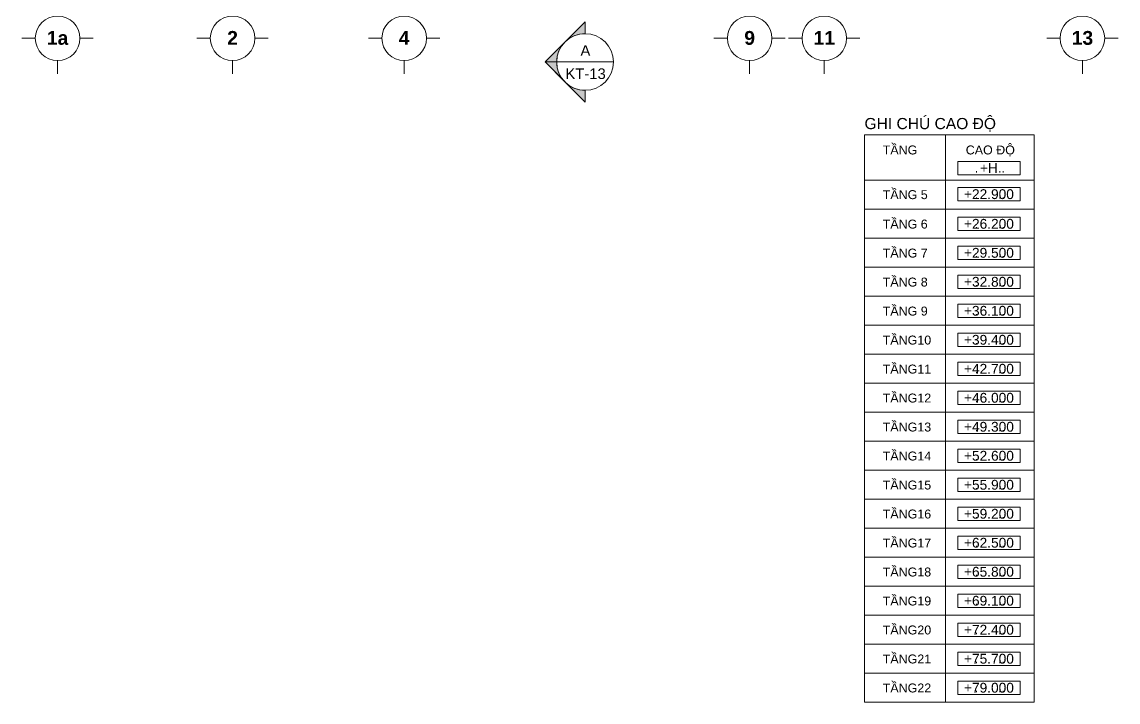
# Model space of a CAD drawing. Header units: millimetres. Extents: x -20144 to 122974, y -38328 to 48263.
# Drawn here: x -7949 to 41231, y -38328 to -7834 of the extents above; entities that cross this region are included whole.
import ezdxf
from ezdxf.enums import TextEntityAlignment as Align

# ---------------------------------------------------------------- set-up
doc = ezdxf.new("R2010")
doc.units = ezdxf.units.MM
for name, color, linetype, lineweight in [('CHU', 181, 'Continuous', 5), ('G-ANNO-SYMB', 111, 'Continuous', 5), ('KH', 6, 'Continuous', 5), ('KI-HIEU-1', 151, 'Continuous', 9)]:
    doc.layers.add(name, color=color, linetype=linetype, lineweight=lineweight)
doc.styles.add('Arial', font='arial_0.ttf', dxfattribs={"height": 200})
doc.styles.add('Arial_2', font='arial_0.ttf', dxfattribs={"height": 700})
doc.styles.add('Arial_B', font='arialbd_0.ttf', dxfattribs={"height": 619.047619})

# ---------------------------------------------------------------- blocks, each defined once
blk = doc.blocks.new('Grid - FamilyAL-KH TRUC-550400-MẶT BẰNG HẦM 2')
at = {"layer": 'KH'}
for p, q in [((0, 7), (0, 4)), ((-8, -1), (-5, -1)), ((8, -1), (5, -1)), ((0, -9), (0, -6))]:
    blk.add_line(p, q, dxfattribs=at)
blk.add_circle((0, -1), 5, dxfattribs=at)
blk = doc.blocks.new('Section - Section Head - Filled-317961-MẶT BẰNG TẦNG 1')
at = {"layer": 'G-ANNO-SYMB'}
h = blk.add_hatch(color=256, dxfattribs=at)
edge = h.paths.add_edge_path(flags=0)
edge.add_line((-10.84, 4.49), (-6.35, 8.98))
edge.add_line((-6.35, 8.98), (-6.35, 6.35))
edge.add_arc((-6.35, 0), 6.35, 90, 135)
h = blk.add_hatch(color=256, dxfattribs=at)
edge = h.paths.add_edge_path(flags=0)
edge.add_arc((-6.35, 0), 6.35, 45, 90)
edge.add_line((-6.35, 6.35), (-6.35, 8.98))
edge.add_line((-6.35, 8.98), (-1.86, 4.49))
h = blk.add_hatch(color=256, dxfattribs=at)
edge = h.paths.add_edge_path(flags=0)
edge.add_arc((-6.35, 0), 6.36, 137.9216, 180)
edge.add_line((-12.71, 0), (-15.33, 0))
edge.add_line((-15.33, 0), (-11.07, 4.26))
h = blk.add_hatch(color=256, dxfattribs=at)
edge = h.paths.add_edge_path(flags=0)
edge.add_line((-1.63, 4.26), (2.63, 0))
edge.add_line((2.63, 0), (0.01, 0))
edge.add_arc((-6.35, 0), 6.36, 0, 42.0784)
for p, q in [((-6.35, 8.98), (-15.33, 0)), ((-6.35, 8.98), (-10.84, 4.49)), ((-6.35, 8.98), (2.63, 0)), ((-6.35, 6.35), (-6.35, 8.98)), ((-1.86, 4.49), (-6.35, 8.98)), ((-6.35, 8.98), (-6.35, 6.35)), ((-11.07, 4.26), (-15.33, 0)), ((2.63, 0), (-1.63, 4.26)), ((-15.33, 0), (-12.71, 0)), ((0.01, 0), (2.63, 0)), ((-12.7, 0), (-15.33, 0)), ((0, 0), (2.63, 0))]:
    blk.add_line(p, q, dxfattribs=at)
for radius, start, end in [(6.35, 360, 180), (6.35, 90, 135), (6.35, 45, 90), (6.36, 137.9216, 180), (6.36, 0, 42.0784), (6.35, 180, 360)]:
    blk.add_arc((-6.35, 0), radius, start, end, dxfattribs=at)
blk = doc.blocks.new('*U635')
at = {"color": 7, "ltscale": 30, "true_color": 0xffffff, "insert": (520, 350), "char_height": 200, "attachment_point": 5, "bg_fill": 3, "box_fill_scale": 1.25, "bg_fill_color": 256, "bg_fill_true_color": 13158600, "bg_fill_transparency": 0}
blk.add_mtext('\\A1;.      ..', dxfattribs=at)
blk.add_lwpolyline([(-200, 200), (1200, 200), (1200, 500), (-200, 500)], close=True)
at = {"color": 7, "style": 'Arial'}
blk.add_attdef('±0.000', text='', height=220, dxfattribs=at).set_placement((500, 350), align=Align.MIDDLE)

msp = doc.modelspace()

# ---------------------------------------------------------------- linework, layer by layer
at = {"layer": 'CHU', "color": 7}
msp.add_lwpolyline([(29855, -12899), (37468.2, -12899), (37468.2, -38327.8), (29855, -38327.8)], close=True, dxfattribs=at)
for points in [[(33484.3, -12899), (33484.3, -38327.8)], [(29855, -14927.8), (37468.2, -14927.8)], [(29855, -16227.8), (37468.2, -16227.8)], [(29855, -17527.8), (37468.2, -17527.8)], [(29855, -18827.8), (37468.2, -18827.8)], [(29855, -20127.8), (37468.2, -20127.8)], [(29855, -21427.8), (37468.2, -21427.8)], [(29855, -22727.8), (37468.2, -22727.8)], [(29855, -24027.8), (37468.2, -24027.8)], [(29855, -25327.8), (37468.2, -25327.8)], [(29855, -26627.8), (37468.2, -26627.8)], [(29855, -27927.8), (37468.2, -27927.8)], [(29855, -29227.8), (37468.2, -29227.8)], [(29855, -30527.8), (37468.2, -30527.8)], [(29855, -31827.8), (37468.2, -31827.8)], [(29855, -33127.8), (37468.2, -33127.8)], [(29855, -34427.8), (37468.2, -34427.8)], [(29855, -35727.8), (37468.2, -35727.8)], [(29855, -37027.8), (37468.2, -37027.8)], [(29855, -38327.8), (37468.2, -38327.8)]]:
    msp.add_lwpolyline(points, dxfattribs=at)
at = {"layer": 'G-ANNO-SYMB'}
msp.add_line((16045.5, -9629.6), (18585.5, -9629.6), dxfattribs=at)

# ---------------------------------------------------------------- block references
at = {"lineweight": 5, "xscale": 199.9999999999999, "yscale": 199.9999999999999, "zscale": 199.9999999999999, "rotation": 180}
for p in [(-6349.5, -8767.6), (1500.5, -8767.6), (9200.5, -8767.6), (24700.5, -8767.6), (28050.5, -8767.6), (39630.5, -8767.6)]:
    msp.add_blockref('Grid - FamilyAL-KH TRUC-550400-MẶT BẰNG HẦM 2', p, dxfattribs=at)
at = {"layer": 'G-ANNO-SYMB', "xscale": 199.9999999999999, "yscale": 199.9999999999999, "zscale": 199.9999999999999, "rotation": 90}
msp.add_blockref('Section - Section Head - Filled-317961-MẶT BẰNG TẦNG 1', (17315.5, -8359.6), dxfattribs=at)

# ---------------------------------------------------------------- texts
at = {"layer": 'CHU', "color": 7, "width": 6627.62, "attachment_point": 1, "line_spacing_factor": 0.936439, "style": 'Arial_2'}
for s, insert, char_height in [('\\pt3175,6350,9525,12700,15875,19050,22225,25400,28575,31750,34925,38100,41275,44450,47625,50800,53975,57150,60325,63500,66675,69850,73025,76200,79375,82550,85725,88900,92075,95250,98425,1.01600E+005;GHI CHÚ CAO ĐỘ', (29855, -12139.9), 500), ('\\pt2540,5080,7620,10160,12700,15240,17780,20320,22860,25400,27940,30480,33020,35560,38100,40640,43180,45720,48260,50800,53340,55880,58420,60960,63500,66040,68580,71120,73660,76200,78740,81280;TẦNG', (30671.3, -13374), 400), ('\\pt2540,5080,7620,10160,12700,15240,17780,20320,22860,25400,27940,30480,33020,35560,38100,40640,43180,45720,48260,50800,53340,55880,58420,60960,63500,66040,68580,71120,73660,76200,78740,81280;CAO ĐỘ', (34396.8, -13374), 400), ('\\pt2540,5080,7620,10160,12700,15240,17780,20320,22860,25400,27940,30480,33020,35560,38100,40640,43180,45720,48260,50800,53340,55880,58420,60960,63500,66040,68580,71120,73660,76200,78740,81280;TẦNG 5', (30671.3, -15377), 400), ('\\pt2540,5080,7620,10160,12700,15240,17780,20320,22860,25400,27940,30480,33020,35560,38100,40640,43180,45720,48260,50800,53340,55880,58420,60960,63500,66040,68580,71120,73660,76200,78740,81280;TẦNG 6', (30671.3, -16696.4), 400), ('\\pt2540,5080,7620,10160,12700,15240,17780,20320,22860,25400,27940,30480,33020,35560,38100,40640,43180,45720,48260,50800,53340,55880,58420,60960,63500,66040,68580,71120,73660,76200,78740,81280;TẦNG 7', (30671.3, -17996.4), 400), ('\\pt2540,5080,7620,10160,12700,15240,17780,20320,22860,25400,27940,30480,33020,35560,38100,40640,43180,45720,48260,50800,53340,55880,58420,60960,63500,66040,68580,71120,73660,76200,78740,81280;TẦNG 8', (30671.3, -19296.4), 400), ('\\pt2540,5080,7620,10160,12700,15240,17780,20320,22860,25400,27940,30480,33020,35560,38100,40640,43180,45720,48260,50800,53340,55880,58420,60960,63500,66040,68580,71120,73660,76200,78740,81280;TẦNG 9', (30671.3, -20596.4), 400), ('\\pt2540,5080,7620,10160,12700,15240,17780,20320,22860,25400,27940,30480,33020,35560,38100,40640,43180,45720,48260,50800,53340,55880,58420,60960,63500,66040,68580,71120,73660,76200,78740,81280;TẦNG10', (30671.3, -21896.4), 400), ('\\pt2540,5080,7620,10160,12700,15240,17780,20320,22860,25400,27940,30480,33020,35560,38100,40640,43180,45720,48260,50800,53340,55880,58420,60960,63500,66040,68580,71120,73660,76200,78740,81280;TẦNG11', (30671.3, -23196.4), 400), ('\\pt2540,5080,7620,10160,12700,15240,17780,20320,22860,25400,27940,30480,33020,35560,38100,40640,43180,45720,48260,50800,53340,55880,58420,60960,63500,66040,68580,71120,73660,76200,78740,81280;TẦNG12', (30671.3, -24496.4), 400), ('\\pt2540,5080,7620,10160,12700,15240,17780,20320,22860,25400,27940,30480,33020,35560,38100,40640,43180,45720,48260,50800,53340,55880,58420,60960,63500,66040,68580,71120,73660,76200,78740,81280;TẦNG13', (30671.3, -25796.4), 400), ('\\pt2540,5080,7620,10160,12700,15240,17780,20320,22860,25400,27940,30480,33020,35560,38100,40640,43180,45720,48260,50800,53340,55880,58420,60960,63500,66040,68580,71120,73660,76200,78740,81280;TẦNG14', (30671.3, -27096.4), 400), ('\\pt2540,5080,7620,10160,12700,15240,17780,20320,22860,25400,27940,30480,33020,35560,38100,40640,43180,45720,48260,50800,53340,55880,58420,60960,63500,66040,68580,71120,73660,76200,78740,81280;TẦNG15', (30671.3, -28396.4), 400), ('\\pt2540,5080,7620,10160,12700,15240,17780,20320,22860,25400,27940,30480,33020,35560,38100,40640,43180,45720,48260,50800,53340,55880,58420,60960,63500,66040,68580,71120,73660,76200,78740,81280;TẦNG16', (30671.3, -29696.4), 400), ('\\pt2540,5080,7620,10160,12700,15240,17780,20320,22860,25400,27940,30480,33020,35560,38100,40640,43180,45720,48260,50800,53340,55880,58420,60960,63500,66040,68580,71120,73660,76200,78740,81280;TẦNG17', (30671.3, -30996.4), 400), ('\\pt2540,5080,7620,10160,12700,15240,17780,20320,22860,25400,27940,30480,33020,35560,38100,40640,43180,45720,48260,50800,53340,55880,58420,60960,63500,66040,68580,71120,73660,76200,78740,81280;TẦNG18', (30671.3, -32296.4), 400), ('\\pt2540,5080,7620,10160,12700,15240,17780,20320,22860,25400,27940,30480,33020,35560,38100,40640,43180,45720,48260,50800,53340,55880,58420,60960,63500,66040,68580,71120,73660,76200,78740,81280;TẦNG19', (30671.3, -33596.4), 400), ('\\pt2540,5080,7620,10160,12700,15240,17780,20320,22860,25400,27940,30480,33020,35560,38100,40640,43180,45720,48260,50800,53340,55880,58420,60960,63500,66040,68580,71120,73660,76200,78740,81280;TẦNG20', (30671.3, -34896.4), 400), ('\\pt2540,5080,7620,10160,12700,15240,17780,20320,22860,25400,27940,30480,33020,35560,38100,40640,43180,45720,48260,50800,53340,55880,58420,60960,63500,66040,68580,71120,73660,76200,78740,81280;TẦNG21', (30671.3, -36196.4), 400), ('\\pt2540,5080,7620,10160,12700,15240,17780,20320,22860,25400,27940,30480,33020,35560,38100,40640,43180,45720,48260,50800,53340,55880,58420,60960,63500,66040,68580,71120,73660,76200,78740,81280;TẦNG22', (30671.3, -37496.4), 400)]:
    msp.add_mtext(s, dxfattribs=dict(at, insert=insert, char_height=char_height))
at = {"layer": 'G-ANNO-SYMB', "attachment_point": 2, "line_spacing_factor": 0.941778, "style": 'Arial'}
for s, insert, char_height, width in [('A', (17331.8, -8876.3), 476.2, 443.133), ('KT-13', (17339.8, -9915.4), 476.25, 2240.682)]:
    msp.add_mtext(s, dxfattribs=dict(at, insert=insert, char_height=char_height, width=width))
at = {"layer": 'KH', "attachment_point": 2, "line_spacing_factor": 0.941778, "style": 'Arial_B'}
for s, insert, char_height, width in [('1a', (-6349.2, -8239.8), 619.05, 1116.488), ('\\fArial|b1|i0|c0|p34|;2', (1500.8, -8239.8), 619.048, 558.244), ('\\fArial|b1|i0|c0|p34|;4', (9200.8, -8239.8), 619.048, 558.244), ('\\fArial|b1|i0|c0|p34|;9', (24700.8, -8239.8), 619.048, 558.244), ('11', (28050.8, -8239.8), 619.05, 1116.488), ('13', (39630.8, -8239.8), 619.05, 1116.488)]:
    msp.add_mtext(s, dxfattribs=dict(at, insert=insert, char_height=char_height, width=width))

# ---------------------------------------------------------------- next in the draw order: block references
at = {"layer": 'KI-HIEU-1', "linetype": 'ByBlock', "xscale": 2, "yscale": 2, "zscale": 2}
for p, values in [((34437, -15085.4), {'±0.000': '+H'}), ((34437, -16255.2), {'±0.000': '+22.900'}), ((34437, -17585.2), {'±0.000': '+26.200'}), ((34437, -18885.2), {'±0.000': '+29.500'}), ((34437, -20185.2), {'±0.000': '+32.800'}), ((34437, -21485.2), {'±0.000': '+36.100'}), ((34437, -22785.2), {'±0.000': '+39.400'}), ((34437, -24085.2), {'±0.000': '+42.700'}), ((34437, -25385.2), {'±0.000': '+46.000'}), ((34437, -26685.2), {'±0.000': '+49.300'}), ((34437, -27985.2), {'±0.000': '+52.600'}), ((34437, -29285.2), {'±0.000': '+55.900'}), ((34437, -30585.2), {'±0.000': '+59.200'}), ((34437, -31885.2), {'±0.000': '+62.500'}), ((34437, -33185.2), {'±0.000': '+65.800'}), ((34437, -34485.2), {'±0.000': '+69.100'}), ((34437, -35785.2), {'±0.000': '+72.400'}), ((34437, -37085.2), {'±0.000': '+75.700'}), ((34437, -38385.2), {'±0.000': '+79.000'})]:
    msp.add_blockref('*U635', p, dxfattribs=at).add_auto_attribs(values)

doc.saveas('drawing.dxf')
